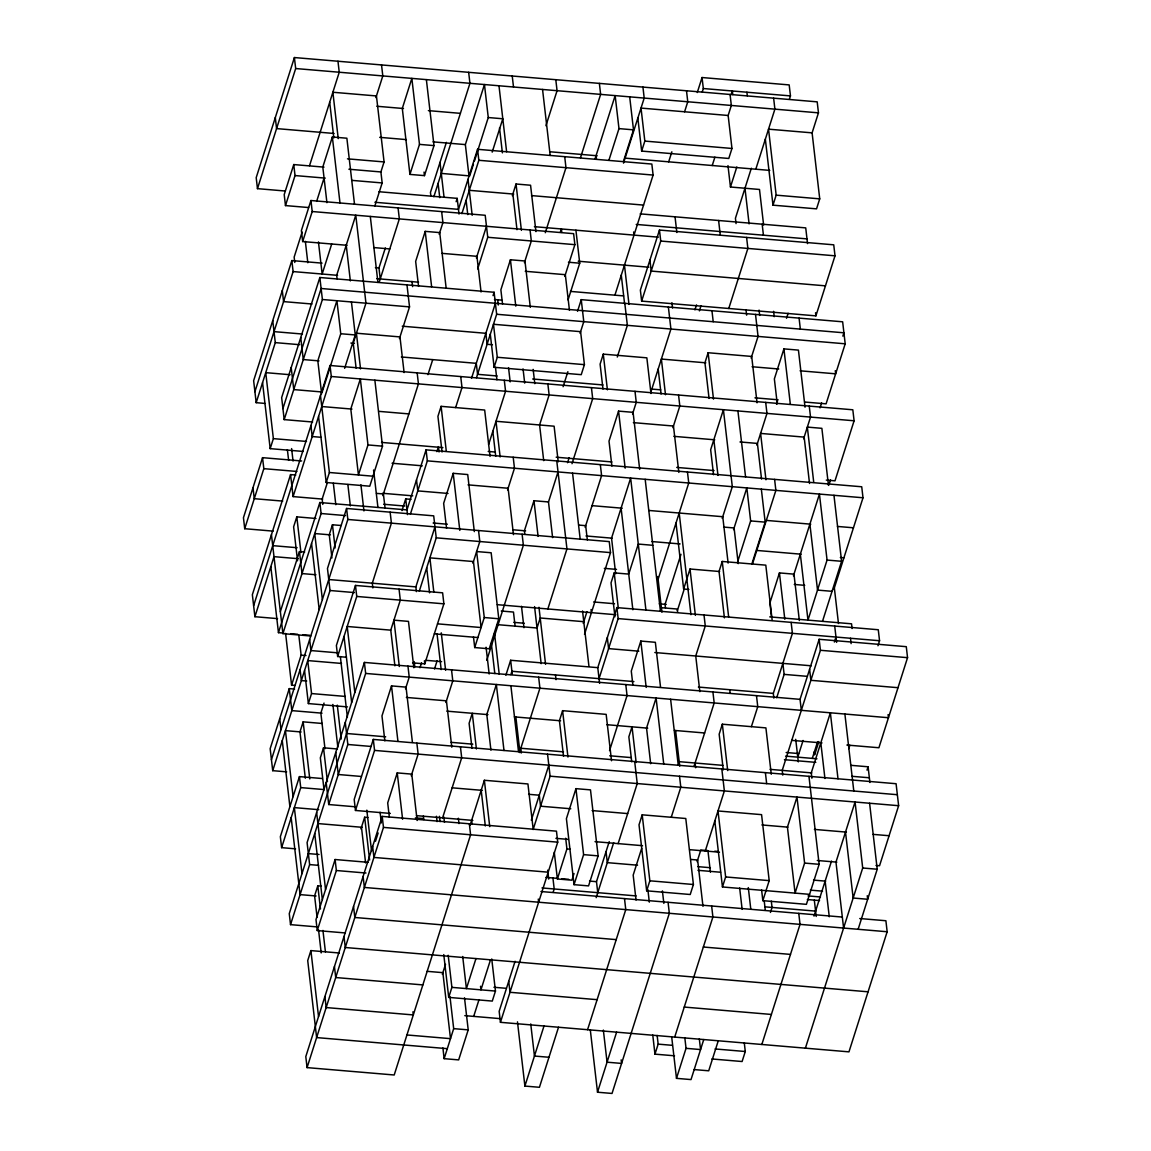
<?xml version="1.0" encoding="UTF-8"?>
<svg xmlns="http://www.w3.org/2000/svg" width="1151" height="1151" viewBox="0 0 1151 1151"><rect width="100%" height="100%" fill="white"/><g stroke="black" fill="none" stroke-linecap="round" stroke-linejoin="round"><path stroke-width="1.5" d="M765.343 139.17L772.983 205.166L816.548 208.849L819.728 198.85L812.102 132.854L818.462 112.841L817.196 101.849L294.397 57.55L256.198 177.657L257.464 188.649L285.347 191.023M257.464 188.649L295.678 68.542L294.397 57.55M323.992 167.125L293.75 164.564L284.211 194.591L285.477 205.583L308.597 207.54M285.477 205.583L295.03 175.556L293.75 164.564M309.533 165.658L339.243 72.24L337.962 61.248M322.064 263.133L291.836 260.572L253.637 380.679L256.184 402.677L264.903 403.411M477.665 268.974L487.751 237.279L485.204 215.28L310.943 200.519L301.389 230.545L302.67 241.552L347.113 245.307M302.109 232.085L294.152 257.105L294.771 262.457M354.508 204.216L346.868 138.221L332.351 136.998L322.798 167.024L326.927 202.691M254.918 391.685L293.117 271.578L291.836 260.572M302.67 241.552L312.209 211.525L310.943 200.519M316.64 201.367L324.078 178.017M256.184 402.677L275.29 342.624L272.744 320.625M375.902 97.619L382.808 75.937L381.528 64.931M301.663 460.975L262.543 457.666L243.451 517.72L244.717 528.712L273.175 531.129M476.5 377.657L496.656 314.266L494.11 292.268L319.849 277.506L281.65 397.613L284.196 419.611L312.64 422.014M331.704 244.012L322.151 274.039L318.439 241.926M244.717 528.712L263.824 468.658L262.543 457.666M303.303 451.451L270.183 448.645L273.377 438.632L265.737 372.651L290.138 374.722M282.916 408.605L321.115 288.498L843.913 332.797L842.849 336.135M284.196 419.611L322.395 299.505L319.849 277.506M374.737 206.302L382.161 182.937L380.895 171.945L384.074 161.931L376.435 95.95L332.869 92.253L338.236 138.624M295.778 475.046L290.556 474.6L252.357 594.707L254.903 616.706L277.549 618.619M253.623 605.699L330.035 365.486L852.819 409.785L854.1 420.777L834.993 480.83L826.289 480.096M322.165 392.117L340.739 333.732L336.912 300.728L317.82 360.781L321.633 393.786M254.903 616.706L273.996 556.652L298.397 558.71M322.726 499.102L293.102 496.599L331.301 376.492L330.035 365.486M315.964 518.482L296.8 516.857L293.62 526.856L297.534 560.753M344.638 368.32L355.256 334.955L351.443 301.965M352.695 344.897L365.96 303.188L355.774 215.208L336.682 275.262L337.099 278.83M380.247 278.959L378.967 267.953L385.34 247.94M409.929 174.405L419.482 144.379L411.842 78.397L402.303 108.424L409.929 174.405L424.46 175.628L433.999 145.601L426.374 79.62M379.183 282.297L399.339 218.906L398.073 207.899M280.355 611.641L299.461 551.588L304.684 552.02M283.678 633.079L278.456 632.647L319.834 502.527L406.965 509.907L426.071 449.854L861.725 486.772L863.005 497.764L833.828 589.513M374.866 380.175L382.506 446.171L369.773 486.197L326.208 482.514L329.387 472.5L320.482 395.512M327.445 482.37L322.151 499.059L322.769 504.411M310.784 635.999L282.901 633.625L321.115 513.519L319.834 502.527M446.387 142.379L430.46 192.418L430.819 195.569M433.855 196.749L469.939 83.318L468.658 72.312M446.128 287.894L439.725 232.603L425.208 231.365L415.655 261.392L418.547 286.369M341.156 525.503L332.452 524.77L329.258 534.769L331.948 557.962M399.44 338.581L409.526 306.885L406.979 284.887M294.598 689.075L289.275 688.615L270.168 748.668L272.715 770.666L286.657 771.846M419.266 591.226L436.243 537.834L433.697 515.849L346.566 508.469L327.474 568.508L330.02 590.506L272.715 770.666M294.8 685.42L291.577 685.147L301.13 655.12L298.857 635.51M367.975 444.933L358.436 474.96L350.796 408.979L360.349 378.952L367.975 444.933L382.506 446.171M271.435 759.674L347.847 519.461L346.566 508.469M439.193 234.272L442.919 222.589L441.639 211.597M456.141 201.698L457.192 198.36L378.952 191.728M614.907 295.174L653.106 175.067L651.84 164.061L477.564 149.299L458.472 209.353L374.895 202.274M473.421 164.248L469.709 175.916L441.279 173.398M474.485 160.91L488.269 117.531L484.456 84.541L465.364 144.594L468.975 175.858M461.868 213.683L478.845 160.291L477.564 149.299M347.487 706.887L308.367 703.578L311.547 693.564L307.734 660.573L341.516 663.436M322.323 723.475L303.159 721.85L299.965 731.863L305.332 778.234M382.88 495.635L418.432 383.873L417.166 372.866M492.182 152.133L502.8 118.769L488.269 117.531M412.59 662.847L424.777 663.882L443.883 603.829L442.617 592.823L355.472 585.442L336.38 645.495L337.646 656.502L346.365 657.235M322.107 778.522L299.447 776.608L280.355 836.662L281.621 847.654L295.562 848.834M337.646 656.502L356.752 596.448L355.472 585.442M427.942 374.65L432.718 359.63M324.035 703.074L320.856 713.073L324.985 748.74M281.621 847.654L300.728 787.601L299.447 776.608M476.399 257.982L486.485 226.287M337.459 748.984L323.517 747.805L320.338 757.818L324.05 789.917M401.987 510.584L405.699 498.915L411.036 499.361M490.038 456.415L484.672 410.044L441.106 406.346L437.927 416.36L442.056 452.026M410.36 514.238L427.338 460.86L426.071 449.854M512.324 195.684L516.036 184.002L530.568 185.239L535.934 231.61M846.891 745.042L878.904 747.747L907.549 657.667L906.283 646.675L819.152 639.294L800.046 699.348L364.392 662.429L307.087 842.59L309.633 864.588L290.527 924.641L317.201 926.9M364.392 662.429L365.658 673.436L289.261 913.635L290.527 924.641M436.848 451.624L438.445 446.631L439.063 451.969M355.4 806.793L328.726 804.535L347.832 744.481L345.286 722.483M455.638 407.583L461.997 387.556L460.731 376.564M545.934 125.732L557.07 90.699L555.789 79.692M493.045 295.606L494.11 292.268M394.894 665.825L390.764 630.158L400.318 600.131L399.052 589.139M471.507 378.334L495.39 303.274M530.309 307.36L524.957 260.989L510.425 259.766L500.872 289.793L502.527 304.051M321.273 886.126L317.791 885.838L314.597 895.838L317.072 917.246M416.417 591.614L415.871 586.895L434.977 526.841M474.327 531.618L467.723 474.557L453.206 473.32L443.653 503.347L446.545 528.323M524.424 262.658L531.316 240.976L530.05 229.97M368.205 862.329L335.099 859.524L315.993 919.577L317.259 930.569L345.142 932.943M875.983 865.451L879.537 865.753L898.629 805.7L896.082 783.716L373.298 739.417L354.191 799.47L355.472 810.462L390.318 813.426M412.432 742.409L406.044 687.133L391.513 685.895L381.974 715.922L384.851 740.899M494.11 367.284L497.29 357.27L493.477 324.28L580.608 331.661L584.42 364.651L581.241 374.665L494.11 367.284L490.297 334.279M339.358 952.999L310.899 950.597L307.72 960.596L316.626 1037.583L447.322 1048.662M317.259 930.569L336.365 870.516L335.099 859.524M355.472 810.462L374.564 750.409L373.298 739.417M545.286 232.732L565.975 167.686L564.709 156.68M360.939 828.921L364.651 817.239L367.888 817.512M405.512 688.802L409.224 677.119L407.958 666.127M488.585 444.631L505.562 391.254L504.296 380.247M580.478 157.773L600.635 94.382L599.369 83.39M419.986 667.753L421.568 662.76M560.336 232.301L561.4 228.963L561.803 232.43M859.754 918.527L885.896 920.742L887.162 931.749L848.963 1051.856L500.44 1022.318L557.731 842.158L556.465 831.166L382.204 816.404L305.792 1056.618L307.072 1067.61L394.203 1074.991L470.601 834.777L469.335 823.785M375.485 841.28L378.147 832.95M417.137 820.49L411.77 774.119L397.239 772.897L387.7 802.923L389.34 817.181M594.995 159.011L615.152 95.619L618.979 128.61L608.893 160.306M307.072 1067.61L383.47 827.396L382.204 816.404M434.502 668.99L437.164 660.645M472.917 563.213L479.809 541.531L478.543 530.539M564.796 276.355L574.881 244.659L573.615 233.667L312.209 211.525M411.238 775.788L418.13 754.106L416.863 743.114M507.577 489.923L514.468 468.241L513.202 457.235M568.062 299.893L579.73 263.191L575.917 230.2M445.897 702.498L452.789 680.817L451.523 669.81M623.41 161.528L633.496 129.847L629.683 96.842M623.511 163.14L644.2 98.08L642.934 87.073M577.529 311.331L581.241 299.648L842.647 321.805L845.194 343.804L826.087 403.843L804.75 402.044M474.716 647.553L484.269 617.526L476.629 551.545L491.16 552.768L498.786 618.763L489.233 648.79L474.716 647.553L473.478 636.848M563.098 386.707L567.875 371.701M580.075 333.33L583.787 321.647L581.241 299.648M728.151 115.474L731.964 148.465L728.784 158.464L641.654 151.083L644.833 141.084L641.021 108.079L728.151 115.474L731.331 105.46L730.065 94.468M558.034 471.924L548.495 501.951L533.963 500.728L524.41 530.755L524.827 534.323M486.772 660.329L523.374 545.229L522.108 534.222M442.603 817.843L461.695 757.79L460.429 746.798M567.544 462.702L569.141 457.695M650.977 393.498L646.848 357.832L603.282 354.134L600.103 364.148L602.995 389.11M572.004 463.695L592.693 398.634L591.427 387.642M668.673 161.816L671.853 151.817M684.586 111.776L687.766 101.763L686.5 90.771M505.865 675.277L510.641 660.271L597.772 667.652L616.878 607.599L878.271 629.741L879.551 640.733L877.954 645.74M510.857 674.601L511.922 671.263L633.899 681.593M697.276 92.54L702.052 77.534L789.183 84.915L790.464 95.907L789.399 99.245M617.281 357.04L627.353 325.345L624.806 303.346M702.268 91.864L703.319 88.526L702.052 77.534M470.054 825.31L484.37 780.277L527.935 783.96L533.1 828.547M659.465 230.056L640.373 290.11L641.639 301.102L815.901 315.863L835.007 255.81L833.741 244.818L659.465 230.056L660.746 241.048L641.639 301.102M547.847 608.965L566.954 548.912L556.767 460.932M639.683 469.407L633.079 412.331L618.562 411.108L609.008 441.135L611.9 466.097M442.344 974.336L445.523 964.322M585.154 527.331L601.599 475.622L600.333 464.616M521.374 752.955L520.827 748.251L539.92 688.197L538.654 677.191M731.302 94.324L732.367 90.987L732.784 94.555M632.546 414L636.258 402.332L634.992 391.326M712.239 165.514L714.886 157.169M491.75 958.97L495.462 991.069L492.283 1001.082L448.717 997.385L451.897 987.371L448.185 955.272M650.761 392.419L670.918 329.028L668.371 307.029M464.5 997.773L468.212 1029.872L458.659 1059.898L444.142 1058.661L453.681 1028.634L449.969 996.536M475.967 958.582L466.414 988.608L462.702 956.51M583.24 623.338L586.952 611.67M584.521 634.345L610.519 552.609L609.239 541.603L347.847 519.461M611.526 760.739L606.16 714.368L562.594 710.671L559.415 720.684L563.544 756.351M763.631 225.136L759.502 189.469L730.453 187.009L736.827 166.981M531.316 820.231L548.826 765.185L547.559 754.178M694.931 309.907L696.528 304.9M490.499 959.805L480.945 989.831L480.528 986.263M628.158 574.047L614.217 572.867L611.023 582.866L614.951 616.763M473.694 1016.391L479.003 999.701M533.129 829.554L550.106 776.177L548.826 765.185M699.391 310.885L700.973 305.893M751.344 168.219L735.431 218.258L736.05 223.611M672.932 427.697L679.824 406.015L678.558 395.023M755.804 169.197L774.896 109.144L773.63 98.152M628.734 574.09L638.287 544.063L652.804 545.301M599.052 678.644L618.145 618.591L616.878 607.599M757.056 402.807L751.689 356.436L708.124 352.738L704.944 362.752L709.059 398.419M515.087 961.286L499.16 1011.326L500.44 1022.318M575.96 788.651L566.407 818.678L574.047 884.659L588.564 885.896L598.117 855.869L590.492 789.874L575.96 788.651L583.6 854.632L574.047 884.659M728.77 308.482L747.877 248.429L746.596 237.437M553.142 892.313L554.192 888.975L552.926 877.983M574.018 873.523L571.903 880.198L557.386 878.961L566.925 848.934L565.688 838.245M772.983 205.166L776.162 195.152L768.537 129.171L812.102 132.854M657.969 579.759L688.744 483.003L687.464 472.011M660.501 686.888L655.351 642.301L640.819 641.064L631.28 671.091L632.921 685.363M609.541 750.625L627.05 695.578L625.784 684.572M680.975 554.293L665.062 604.333L665.465 607.814M751.157 358.105L758.049 336.409L755.516 314.424M558.523 1027.239L539.431 1087.292L524.899 1086.069L544.006 1026.016M688.874 589.47L683.636 589.024L690.01 569.011L719.634 571.515M677.364 610.649L684.269 588.952M597.757 892.672L596.491 881.666L609.224 841.64M596.175 897.665L613.684 842.618M618.13 843.611L637.237 783.558L634.69 761.559M722.224 518.382L732.309 486.686L723.404 409.713L710.656 449.739L713.548 474.716M786.521 318.28L788.104 313.273M805.038 407.181L798.434 350.12L783.917 348.882L774.364 378.909L777.256 403.872M756.883 445.092L766.969 413.396L765.688 402.404M772.192 620.432L765.803 565.155L722.238 561.458L719.044 571.471L724.411 617.842M642.2 814.822L639.021 824.821L646.661 890.816L690.226 894.5L693.406 884.5L685.78 818.505L642.2 814.822L649.84 880.803L646.661 890.816M733.561 529.633L746.826 487.923L750.639 520.914L737.374 562.623M776.479 404.174L777.529 400.836M641.668 848.416L633.179 875.105L636.057 900.082M587.571 1029.699L625.77 909.592L624.504 898.6M671.249 817.282L680.802 787.255L679.536 776.249M751.905 563.846L765.17 522.151L761.343 489.161M752.524 563.789L775.875 490.384L774.594 479.391M694.024 766.35L714.181 702.959L712.915 691.967M803.628 438.776L810.534 417.094L809.254 406.087M668.069 902.298L669.335 913.29L612.03 1093.45L597.513 1092.213L616.619 1032.159M820.044 407.871L821.627 402.864M771.271 774.263L765.904 727.892L722.339 724.209L719.159 734.209L723.288 769.89M799.341 620.518L793.974 574.148L779.443 572.91L769.904 602.937L771.544 617.209M697.103 861.682L700.815 849.999L707.779 850.589M705.261 850.992L724.367 790.938L721.821 768.94M793.442 575.817L819.44 494.081L827.065 560.062L807.973 620.116L800.333 554.135M751.387 726.669L757.761 706.656L756.48 695.65M828.95 484.844L830.533 479.852M674.529 1055.798L654.962 1054.143L658.156 1044.13L657.149 1035.454M773.86 698.125L773.314 693.406L792.406 633.352L791.14 622.36M776.709 697.736L784.133 674.385L782.867 663.379M674.702 1037.094L712.901 916.987L711.635 905.981M809.585 894.341L722.454 886.961L725.634 876.947L718.008 810.966L761.574 814.649L769.199 880.63L762.84 900.658L806.405 904.341L819.138 864.315L808.952 776.321M703.75 1039.554L691.017 1079.58L676.486 1078.358L686.039 1048.331L684.802 1037.627M822.49 621.353L841.597 561.3L833.957 495.304M819.152 639.294L820.418 650.286L782.22 770.393L782.766 775.112M797.772 757.157L803.081 740.467M834.389 642.057L835.986 637.05M718.267 1040.777L708.714 1070.804L694.197 1069.581M812.304 758.38L817.613 741.704M818.85 741.561L814.606 754.912L814.246 751.776M770.436 912.441L772.033 907.434L771.299 901.147M804.607 863.077L795.068 893.104L787.428 827.123L796.981 797.096L804.607 863.077L819.138 864.315M744.28 1042.835L745.287 1051.51L742.093 1061.524L711.865 1058.963M848.791 748.625L849.855 745.287M761.833 1044.475L800.031 924.368L798.765 913.362M814.002 916.124L831.511 861.077M835.971 862.07L855.064 802.017L862.703 867.998L805.398 1048.158M867.02 770.12L868.084 766.782L850.647 765.3M858.128 929.289L877.22 869.235L869.595 803.24M703.319 88.526L790.464 95.907M295.678 68.542L818.462 112.841M376.809 106.252L403.483 108.525M428.373 110.625L460.386 113.345M618.979 128.61L633.496 129.847M644.833 141.084L731.964 148.465M334.078 133.473L276.571 128.595L275.305 117.603M379.701 137.343L406.375 139.602M433.049 141.861L465.062 144.566M550.164 151.788L597.225 155.773M625.094 158.133L769.746 170.391M419.482 144.379L433.999 145.601M478.845 160.291L653.106 175.067M347.473 158.838L384.074 161.931M776.162 195.152L819.728 198.85M348.882 169.226L380.895 171.945M295.03 175.556L325.258 178.117M351.933 180.376L382.161 182.937M469.291 190.318L513.749 194.087M531.532 195.598L643.553 205.094M640.172 213.856L805.729 227.884L807.542 243.595M636.215 224.416L806.995 238.876M534.424 226.675L658.401 237.178M660.746 241.048L835.007 255.81M487.751 237.279L574.881 244.659M578.219 261.219L648.862 267.205M568.436 262.227L579.73 263.191M373.787 247.566L389.801 248.933M442.07 253.364L476.931 256.313L481.06 291.98M825.454 285.836L651.193 271.075L649.927 260.083M525.259 271.291L565.328 274.686L569.457 310.353M375.413 267.651L378.967 267.953M570.45 291.404L623.626 295.908M293.117 271.578L337.574 275.334M376.694 278.657L418.59 282.196M494.47 299.519L501.764 300.138M322.395 299.505L409.526 306.885M496.656 314.266L845.194 343.804M312.007 304.008L283.563 301.605L282.297 290.599M402.26 326.208L485.837 333.301L487.103 344.293L492.441 344.739M705.822 362.824L661.379 359.054L665.494 394.721M752.063 366.737L778.738 368.996M800.074 370.809L835.64 373.816L835.281 370.68M340.739 333.732L355.256 334.955M274.01 331.632L302.468 334.035M350.897 343.027L354.393 343.329M497.29 357.27L584.42 364.651M275.29 342.624L299.677 344.696M401.354 356.968L476.284 363.328L477.564 374.32L497.117 375.974M318.971 360.882L303.288 359.558L300.742 337.56M532.683 378.996L603.023 384.952M651.826 389.081L660.717 389.844M754.955 397.829L778.076 399.785M331.301 376.492L854.1 420.777M322.194 391.987L293.75 389.585L291.203 367.586M633.381 422.633L673.464 426.028L678.831 472.399M321.748 406.519L351.976 409.08M378.65 411.339L408.878 413.9M673.839 436.344L714.742 439.811M739.992 441.955L757.416 443.423L761.545 479.089M321.086 437.294L312.194 436.546L310.928 425.539M381.556 442.416L442.905 447.61M488.211 451.451L495.175 452.041M556.178 457.206L611.929 461.939M676.73 467.421L714.08 470.586M273.377 438.632L306.483 441.437M427.338 460.86L863.005 497.764M392.074 463.249L422.302 465.81M329.387 472.5L372.953 476.197M468.025 484.859L508.109 488.254L513.475 534.625M263.824 468.658L296.929 471.464M448.027 493.448L417.784 490.887L416.518 479.881M592.06 505.649L622.288 508.21M648.963 510.469L722.756 516.713L728.123 563.084M766.321 520.41L810.779 524.18M837.453 526.439L853.452 527.791M750.639 520.914L765.17 522.151M382.449 493.275L412.749 495.836M376.449 493.376L383.412 493.966L385.067 508.238M723.634 527.072L734.093 527.964L738.223 563.63M383.715 504.267L404.634 506.037M578.723 525.072L585.686 525.662L587.341 539.934M282.714 501.102L254.27 498.685L252.99 487.693M321.115 513.519L345.501 515.59M433.136 523.014L447.365 524.223M512.799 529.762L525.604 530.856M585.988 535.963L612.131 538.179M651.854 541.545L680.097 543.934M756.768 550.437L801.225 554.207M840.345 557.516L843.899 557.818M827.065 560.062L841.597 561.3M436.243 537.834L610.519 552.609M330.423 534.87L314.741 533.546L322.381 599.527M604.318 568.364L616.519 569.385M794.276 584.449L804.722 585.341M832.044 591.326L817.527 590.089L809.887 524.108M272.729 545.646L297.131 547.718M315.95 574.766L302.008 573.572L299.461 551.588M659.25 603.843L666.228 604.433M328.74 579.514L415.871 586.895M593.628 601.959L614.533 603.728M661.595 607.714L677.277 609.037L677.637 612.188M769.746 616.878L851.539 623.813L852.085 628.518M330.02 590.506L354.407 592.578M497.304 604.678L615.814 614.72M356.752 596.448L443.883 603.829M618.145 618.591L879.551 640.733M501.275 611.023L513.475 612.059L515.116 626.317M583.773 621.684L540.207 617.986L537.028 628L496.944 624.605M484.269 617.526L498.786 618.763M513.778 622.36L524.223 623.238M820.418 650.286L907.549 657.667M437.509 623.842L481.089 627.54L473.449 561.544L429.884 557.861L433.798 591.743M390.764 630.158L347.199 626.475L354.839 692.456M434.33 633.856L477.895 637.539M638.834 651.178L608.591 648.617L607.325 637.625M654.833 652.531L811.311 665.796M784.133 674.385L807.254 676.342M290.656 633.683L297.62 634.273M302.842 634.705L309.82 635.294M898.01 687.694L810.865 680.313L809.599 669.321M337.588 652.818L310.914 650.56L309.648 639.568M425.928 660.314L441.61 661.638M698.384 687.061L773.314 693.406M301.13 655.12L305.965 655.538M365.658 673.436L888.457 717.72L888.083 714.584M306.698 681.047L301.361 680.586L300.094 669.594M406.346 697.434L446.43 700.83L451.796 747.2M311.547 693.564L345.329 696.427M446.804 711.145L487.966 714.627M514.368 716.872L560.609 720.785M606.836 724.698L647.74 728.166M674.414 730.425L704.642 732.986M791.773 740.366L822.001 742.927M322.05 713.174L291.807 710.613L289.275 688.615M786.162 752.495L798.607 753.56M785.586 756.121L816.951 758.782M784.435 759.689L815.8 762.35M346.552 733.489L385.686 736.798M451.12 742.337L472.816 744.179M520.827 748.251L563.501 751.862M609.728 755.775L631.079 757.588M679.09 761.66L722.972 765.372M770.019 769.357L811.843 772.911M851.927 776.306L869.35 777.774M301.13 731.964L285.448 730.64L293.088 796.621M347.832 744.481L370.953 746.438M374.564 750.409L897.363 794.708M550.106 776.177L898.629 805.7M361.4 776.465L338.279 774.508L335.732 752.509M452.142 787.816L482.384 790.377M528.611 794.305L539.287 795.212L540.553 806.204L570.781 808.765M592.118 810.577L627.683 813.584M761.876 824.95L788.003 827.166M814.404 829.411L846.402 832.115M873.077 834.374L889.076 835.727M300.728 787.601L323.373 789.514M416.461 815.642L472.831 820.404M318.755 809.685L294.354 807.614L301.994 873.609M415.367 817.872L423.439 818.562M714.757 851.193L718.238 851.481M555.904 838.345L568.349 839.396M595.024 841.654L642.531 845.683M689.578 849.668L719.49 852.2M817.296 860.488L836.849 862.142M383.47 827.396L557.731 842.158M862.703 867.998L877.22 869.235M317.906 823.569L362.364 827.324M566.925 848.934L570.162 849.208M690.658 859.423L697.621 860.013L702.988 906.384M583.6 854.632L598.117 855.869M697.938 866.645L710.383 867.71M637.539 865.207L607.311 862.646L606.045 851.639M697.923 870.314L720.584 872.242M813.527 880.112L825.727 881.148M725.634 876.947L769.199 880.63M810.347 890.126L822.548 891.162M548.193 872.185L373.917 857.423L372.651 846.431M649.84 880.803L693.406 884.5M308.353 853.596L319.028 854.488M808.031 895.924L820.476 896.974M545.948 877.393L558.149 878.414M561.63 878.717L568.608 879.306M589.513 881.076L596.491 881.666M807.355 899.535L819.555 900.571M309.633 864.588L318.525 865.336M336.365 870.516L365.989 873.033M541.992 887.939L636.1 895.91M764.911 906.83L815.599 911.117M540.927 891.521L842.331 917.059M887.162 931.749L364.378 887.45L363.097 876.458M316.079 895.967L300.08 894.615L291.174 817.627M616.217 939.619L354.825 917.476L353.544 906.484M703.347 947.014L790.478 954.395M868.07 991.802L345.271 947.503L344.005 936.511M427.179 971.329L442.862 972.667L450.501 1038.648L406.936 1034.965M493.923 987.27L506.368 988.321M422.849 984.911L335.718 977.53L334.452 966.538M451.897 987.371L495.462 991.069M597.124 999.672L509.994 992.291L508.713 981.299M684.255 1007.067L771.386 1014.448M464.817 1015.642L500.368 1018.649M658.156 1044.13L672.371 1045.338M715.059 1048.949L745.287 1051.51M453.681 1028.634L468.212 1029.872M686.039 1048.331L700.556 1049.554L699.319 1038.864M548.969 1057.265L534.452 1056.043L530.74 1023.944M815.541 312.727L815.901 315.863M868.084 766.782L869.897 782.493M850.503 638.273L851.121 643.625M828.475 485.405L821.872 428.33L807.34 427.093L813.743 482.384M834.346 587.844L838.475 623.511M867.264 895.694L867.667 899.262L853.15 898.025L845.51 832.044M799.082 318.108L800.348 329.114M834.705 626.043L836.604 642.402M844.892 714.037L853.797 791.01M809.527 483.478L804.161 437.107L760.595 433.423L765.962 479.78M838 778.795L830.36 712.8L811.268 772.853L811.887 778.205M783.917 348.882L790.32 404.174M773.601 311.331L774.22 316.683M746.898 92.224L747.301 95.792M762.163 224.186L763.43 235.192M835.928 861.768L843.597 928.051M820.821 742.827L824.936 778.493M744.97 188.232L749.1 223.898M759.07 310.094L759.689 315.446M825.138 881.09L829.267 916.772M800.046 699.348L801.326 710.34M779.443 572.91L784.809 619.281M746.021 309.806L746.639 315.158M795.715 739.316L798.319 761.861M814.318 900.125L816.217 916.469M727.979 165.6L730.453 187.009M718.598 220.503L720.238 234.646M737.92 410.936L745.56 476.931M711.951 310.727L713.217 321.719M765.386 772.638L766.667 783.63M708.124 352.738L713.491 399.109M713.85 439.74L717.979 475.406M764.264 901.291L765.3 910.211M761.602 889.953L762.84 900.658M722.238 561.458L728.626 616.749M675.033 216.805L676.846 232.516M729.748 689.722L730.108 692.859M748.294 887.579L750.769 908.988M722.339 724.209L727.705 770.58M671.939 302.713L672.558 308.065M739.661 887.982L742.136 909.376M704.009 614.979L705.275 625.971L695.736 655.998L699.851 691.665M637.841 118.093L641.654 151.083M690.01 569.011L695.377 615.382M679.191 513.029L690.945 614.677M714.814 820.965L722.454 886.961M658.185 369.068L661.077 394.03M676.011 523.043L683.636 589.024M707.951 850.79L710.426 872.199M633.64 231.97L634.014 235.121M695.089 763.012L695.636 767.731M624.461 265.147L628.993 304.382M657.782 576.55L661.911 612.217M675.594 730.525L679.723 766.192M645.179 479.305L660.444 611.282M670.616 699.261L678.256 765.257M621.281 275.147L624.576 303.691M596.06 155.673L596.463 159.14M645.927 610.059L630.647 478.082L611.555 538.136L615.67 573.802M663.739 764.019L656.099 698.038L646.545 728.065L650.675 763.732M618.562 411.108L625.166 468.169M640.819 641.064L646.186 687.435M603.282 354.134L607.411 389.801M621.094 508.109L632.863 609.757M662.4 890.903L663.854 903.391M671.738 1037.339L676.486 1078.358M614.217 572.867L618.346 608.534M636.158 762.509L632.028 726.828L628.849 736.841L631.726 761.804M647.884 889.665L649.322 902.154M652.761 1035.037L654.962 1054.143M542.553 89.461L550.178 155.457M591.053 609.512L591.413 612.663M597.772 667.652L599.599 683.363M572.565 473.162L580.19 539.143M582.535 610.98L588.938 666.256M558.235 461.868L554.106 426.201L496.009 421.28L500.138 456.947M512.224 76.009L513.504 87.001M547.862 383.945L549.128 394.937L539.589 424.964L543.704 460.645M621.166 1059.855L621.583 1063.423L607.066 1062.186L603.354 1030.087M516.036 184.002L521.403 230.373M512.857 194.015L516.986 229.682M533.158 369.385L534.798 383.657M548.495 501.951L552.609 537.618M498.987 85.778L506.613 151.759M499.505 127.89L502.397 152.853M510.425 259.766L515.792 306.137M523.043 368.852L524.698 383.11M562.594 710.671L567.961 757.041M555.487 674.946L556.034 679.665M533.963 500.728L538.092 536.395M590.29 1029.8L597.513 1092.213M538.97 607.282L545.574 664.357M508.526 367.615L510.181 381.887M534.553 606.591L541.157 663.667M497.692 299.792L498.297 305.001M554.278 852.215L557.386 878.961M495.477 367.327L496.915 379.816M521.489 606.304L523.964 627.698M468.025 179.326L472.183 215.295M547.675 870.156L548.71 879.076M466.112 200.332L467.766 214.604M492.829 431.294L495.721 456.256M457.192 198.36L459.019 214.072M510.641 660.271L512.281 674.4M538.28 899.075L538.639 902.211M515.849 716.987L519.979 752.653M510.886 685.737L518.511 751.718M440.013 162.392L443.969 196.576M494.484 633.223L499.232 674.241M503.994 750.495L496.354 684.5L486.801 714.526L490.93 750.193M438.099 183.397L439.754 197.67M491.304 643.236L494.815 673.551M486.067 647.25L489.175 673.997M424.043 172.075L424.46 175.628M517.475 1021.858L524.899 1086.069M425.208 231.365L431.611 286.657M453.206 473.32L459.81 530.395M441.106 406.346L446.271 450.933M484.37 780.277L489.736 826.648M476.413 748.97L472.284 713.303L469.104 723.303L471.996 748.279M481.19 790.277L485.319 825.958M412 281.419L412.605 286.628M471.637 820.303L472.054 823.871M441.265 632.849L445.61 670.314M437.049 633.942L441.178 669.609M458.371 818.232L458.99 823.584M404.102 372.579L399.972 336.912L356.407 333.214L360.536 368.895M426.704 567.86L429.582 592.837M443.854 817.009L444.473 822.361M405.699 498.915L407.512 514.626M424.417 660.732L424.777 663.882M370.305 216.446L377.931 282.427M439.437 816.318L440.056 821.67M436.445 816.26L437.063 821.613M414.202 661.595L414.82 666.947M413.842 667.753L408.476 621.382L393.944 620.159L399.311 666.515M443.768 954.582L448.717 997.385M390.131 512.152L391.412 523.144L372.305 583.197L372.852 587.916M423.381 815.973L423.798 819.541M442.905 1047.971L444.142 1058.661M373.586 469.996L377.931 507.447M329.69 102.266L333.819 137.933M346.235 245.235L350.35 280.902M332.351 136.998L339.991 202.979M353.228 343.228L356.119 368.191M391.513 685.895L397.915 741.186M397.239 772.897L402.605 819.267M360.925 484.816L363.946 510.929M412.936 1011.801L413.31 1014.937L326.165 1007.557L324.899 996.565M347.861 484.528L350.35 505.922M380.089 812.232L381.326 822.936M305.346 241.336L307.821 262.745M333.344 483.291L335.819 504.699M366.824 810.16L371.572 851.179M332.452 524.77L335.128 547.948M318.568 416.518L326.208 482.514M344.02 636.474L351.659 702.47M364.651 817.239L369.615 860.042M361.472 827.252L365.601 862.919M340.365 656.588L347.386 717.231M337.301 705.146L341.228 739.028M332.884 704.455L337.833 747.258M311.561 543.545L319.187 609.541M291.606 448.588L293.059 461.062M296.8 516.857L300.929 552.523M323.517 747.805L327.445 781.687M290.556 474.6L293.102 496.599M326.179 782.536L328.726 804.535M287.39 449.667L288.628 460.371M304.555 670.587L308.367 703.578M316.64 812.563L325.546 889.55M303.159 721.85L309.763 778.925M262.557 382.664L270.183 448.645M314.727 833.569L322.352 899.564M317.791 885.838L320.467 909.017M322.942 930.425L325.416 951.819M285.592 633.424L291.577 685.147M318.525 929.735L321.201 952.913M271.449 534.654L282.901 633.625M270.816 566.652L278.456 632.647M310.899 950.597L318.539 1016.578M279.722 718.641L280.988 729.648M282.268 740.64L289.894 806.635"/></g></svg>
